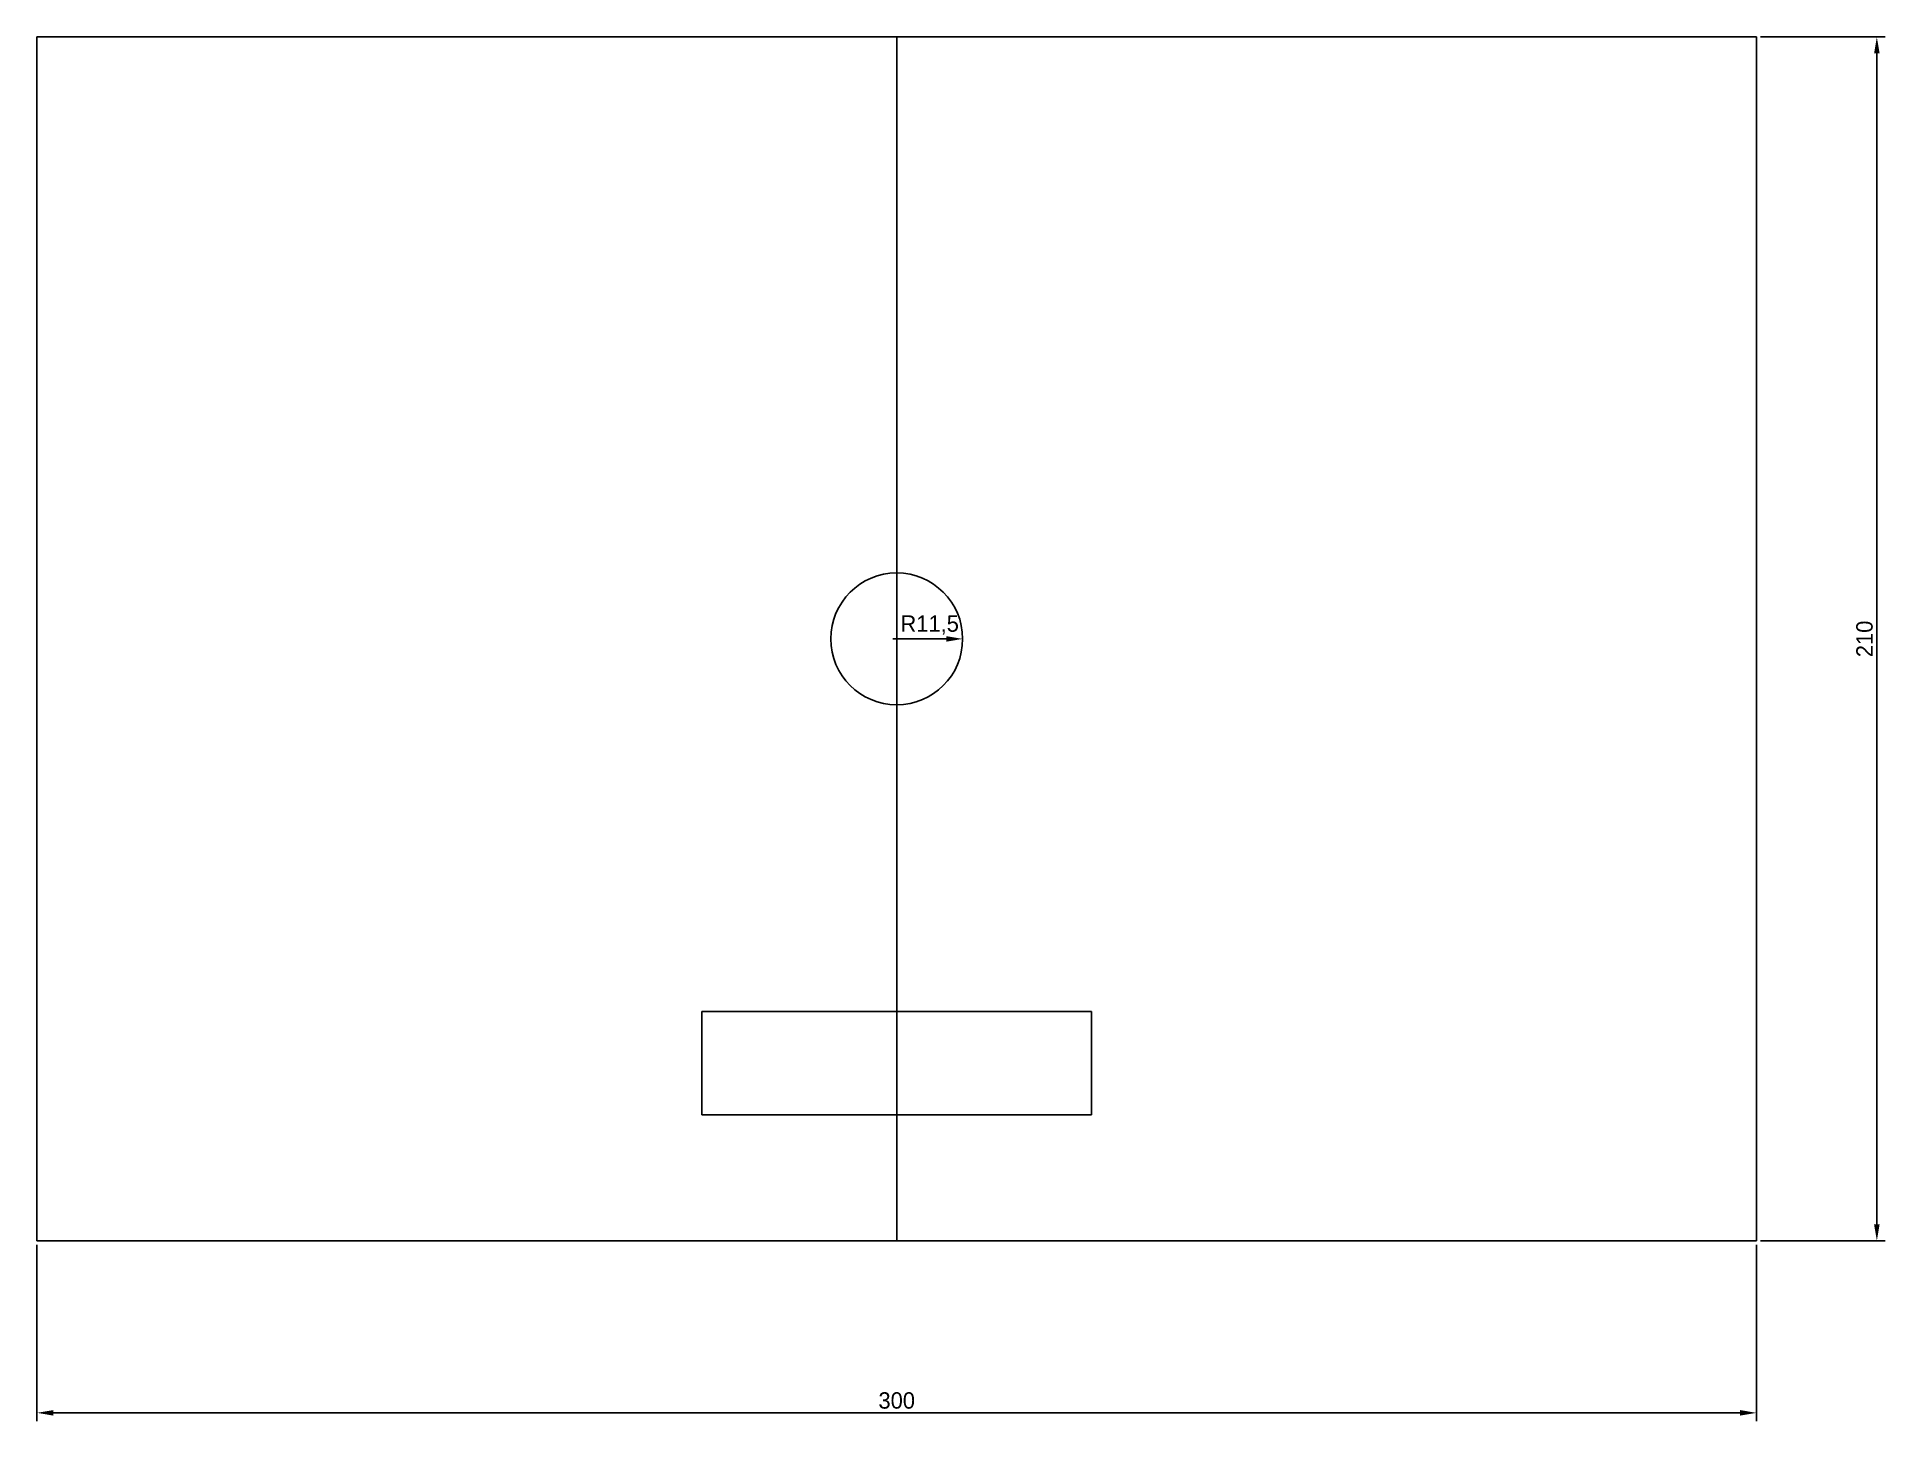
# Model space of a CAD drawing. Header units: millimetres. Extents: x -154 to 168, y -140 to 101.
import ezdxf

# ---------------------------------------------------------------- set-up
doc = ezdxf.new("R2010")
doc.units = ezdxf.units.MM
doc.layers.add('Dimensions', color=7, linetype='Continuous')
doc.layers.add('草图平面 01', color=7, linetype='Continuous')
doc.dimstyles.new('ISO-25', dxfattribs={"dimtxt": 2.5, "dimasz": 2.5, "dimexe": 1.25, "dimexo": 0.625, "dimtad": 1, "dimtxsty": 'Standard', "dimcen": 2.5, "dimadec": 0, "dimazin": 0, "dimtfac": 1, "dimtmove": 0, "dimatfit": 3, "dimfxl": 1, "dimarcsym": 0})

# ---------------------------------------------------------------- blocks, each defined once
blk = doc.blocks.new('*D1')
at = {"layer": 'Defpoints', "color": 0}
for p in [(-154, -109), (146, -109), (-154, -139)]:
    blk.add_point(p, dxfattribs=at)
at = {"layer": 'Dimensions', "color": 140, "lineweight": -2}
for p, q in [((-154, -109.71), (-154, -140.43)), ((146, -109.71), (146, -140.43)), ((143.14, -139), (-151.14, -139))]:
    blk.add_line(p, q, dxfattribs=at)
at = {"layer": 'Dimensions', "color": 140}
for points in [[(-151.14, -138.52), (-151.14, -139.48), (-154, -139)], [(143.14, -139.48), (143.14, -138.52), (146, -139)]]:
    blk.add_solid(points, dxfattribs=at)
at = {"layer": 'Dimensions', "color": 140, "insert": (-4, -136.86), "char_height": 2.857, "attachment_point": 5}
blk.add_mtext('300', dxfattribs=at)
blk = doc.blocks.new('*D2')
at = {"layer": 'Defpoints', "color": 0}
for p in [(146, 101), (146, -109), (167, -109)]:
    blk.add_point(p, dxfattribs=at)
at = {"layer": 'Dimensions', "color": 140, "lineweight": -2}
for p, q in [((146.71, 101), (168.43, 101)), ((167, 98.14), (167, -106.14)), ((146.71, -109), (168.43, -109))]:
    blk.add_line(p, q, dxfattribs=at)
at = {"layer": 'Dimensions', "color": 140}
for points in [[(167.48, 98.14), (166.52, 98.14), (167, 101)], [(166.52, -106.14), (167.48, -106.14), (167, -109)]]:
    blk.add_solid(points, dxfattribs=at)
at = {"layer": 'Dimensions', "color": 140, "insert": (164.86, -4), "char_height": 2.857, "attachment_point": 5, "rotation": 90}
blk.add_mtext('210', dxfattribs=at)
blk = doc.blocks.new('*D3')
at = {"layer": 'Defpoints', "color": 0}
for p in [(-4, -4), (7.5, -4)]:
    blk.add_point(p, dxfattribs=at)
at = {"layer": 'Dimensions', "color": 140, "lineweight": -2}
blk.add_line((4.64, -4), (-4.68, -4), dxfattribs=at)
at = {"layer": 'Dimensions', "color": 140}
blk.add_solid([(4.64, -4.48), (4.64, -3.52), (7.5, -4)], dxfattribs=at)
at = {"layer": 'Dimensions', "color": 140, "insert": (1.75, -1.59), "char_height": 2.857, "attachment_point": 5}
blk.add_mtext('R11,5', dxfattribs=at)

msp = doc.modelspace()

# ---------------------------------------------------------------- linework, layer by layer
at = {"layer": '草图平面 01'}
for p, q in [((146, 101), (-154, 101)), ((-154, 101), (-154, -109)), ((-4, -4), (-4, 101)), ((146, -109), (146, 101)), ((-4, -4), (-4, -109)), ((-38, -69.0139), (-38, -87.0418)), ((30, -69.0139), (-38, -69.0139)), ((30, -87.0418), (30, -69.0139)), ((-38, -87.0418), (30, -87.0418)), ((-154, -109), (146, -109))]:
    msp.add_line(p, q, dxfattribs=at)
msp.add_circle((-4, -4), 11.5, dxfattribs=at)

# ---------------------------------------------------------------- dimensions: what is measured, and where the dimension line sits
at = {"layer": 'Dimensions'}
for base, p1, p2, angle, picture, middle in [((167, -109), (146, 101), (146, -109), 270, '*D2', (167, -4)), ((-154, -139), (146, -109), (-154, -109), 180, '*D1', (-4, -139))]:
    dim = msp.add_linear_dim(base=base, p1=p1, p2=p2, angle=angle, dimstyle='ISO-25', override={"dimscale": 1.142857, "dimdec": 3, "dimzin": 8, "dimlunit": 2, "dimclrd": 140, "dimclre": 140, "dimclrt": 140}, dxfattribs=at)
    dim.commit()
    dim.dimension.update_dxf_attribs({"geometry": picture, "text_midpoint": middle, "dimtype": 161})
dim = msp.add_radius_dim(center=(-4, -4), mpoint=(7.5, -4), dimstyle='ISO-25', override={"dimscale": 1.142857, "dimdec": 3, "dimzin": 8, "dimlunit": 2, "dimclrd": 140, "dimclre": 140, "dimclrt": 140}, dxfattribs=at)
dim.commit()
dim.dimension.update_dxf_attribs({"geometry": '*D3', "text_midpoint": (1.75, -4), "dimtype": 164})

doc.saveas('drawing.dxf')
